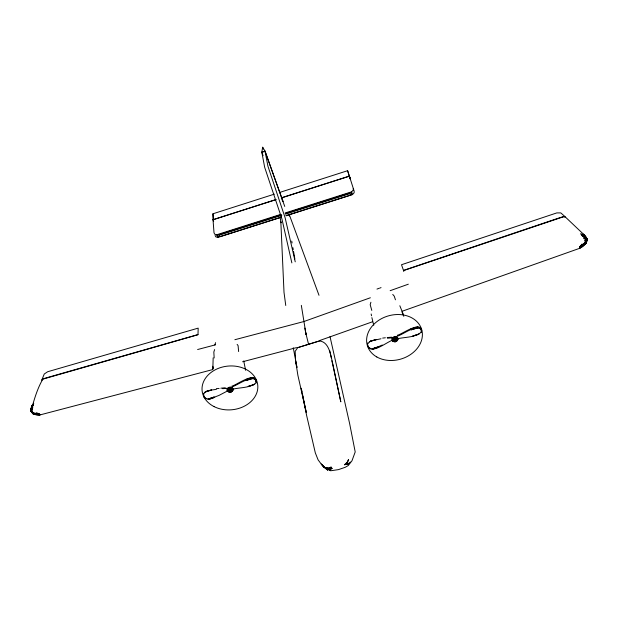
<?xml version="1.0" encoding="UTF-8"?>
<svg xmlns="http://www.w3.org/2000/svg" width="618" height="618" viewBox="0 0 618 618"><rect width="100%" height="100%" fill="white"/><g stroke="black" fill="none" stroke-linecap="round" stroke-linejoin="round"><path stroke-width="0.93" d="M212.893 367.27L212.831 369.131L213.164 357.853M380.997 338.764L370.522 341.043L367.416 343.917C369.433 356.795 386.938 341.623 392.615 340.232M367.602 345.732L368.629 347.331L367.725 346.211L367.416 343.917M229.363 391.001L230.236 390.089L231.07 390.885L229.687 391.31L229.363 391.001L231.078 390.476M230.213 391.395L230.236 390.089M231.935 386.119C236.509 385.207 256.393 370.004 256.223 382.774C250.081 388.081 240.518 387.339 232.955 389.124M212.831 369.131L212.901 366.265M353.295 188.413L353.249 190.043L351.627 191.819L285.153 212.978M397.513 338.734C405.253 336.988 414.856 337.621 421.198 332.268C422.434 319.058 401.754 334.554 397.382 335.226M216.424 389.224C212.461 390.421 203.484 389.564 203.461 395.597C204.187 399.197 208.668 399.823 211.557 398.533L211.595 398.007L213.99 397.088M227.447 390.985L219.066 395.373L209.471 399.066L209.51 398.54L213.913 397.073M203.446 394.176L204.187 397.243L205.771 398.069L205.732 398.595L206.829 398.455M203.608 393.797L203.646 393.28L203.399 394.701M203.77 395.922L204.234 396.717M228.297 391.619L230.228 392.198L231.039 387.107M40.116 414.894C33.588 415.188 28.861 412.87 32.121 405.725C28.505 411.951 33.689 415.752 40.116 414.894L212.445 369.657M31.796 408.228L31.379 411.155M31.889 406.366L31.155 411.549L33.349 413.99L37.381 414.215L33.349 413.99M31.024 409.278L32.808 407.339L30.962 409.618L32.661 408.428L30.923 409.919L33.302 404.836L30.923 409.919L30.923 410.931L32.623 411.951L30.993 411.325L31.394 407.903L30.923 410.931L32.576 411.163L30.9 410.46L31.224 408.475L33.704 403.253L30.923 409.919L32.584 409.417L30.9 410.46L31.224 408.475M32.059 407.239L32.491 404.612L32.082 407.115C34.739 397.637 37.852 387.602 42.851 379.151L197.999 334.724L198.177 328.127L47.717 371.719L44.272 373.99L41.715 380.209L42.858 379.004L45.863 377.969L197.984 334.577M31.796 408.807L31.472 410.731L31.765 408.985M32.074 407.131L32.491 404.612M31.889 408.259L31.564 410.213M31.742 409.155L31.518 410.483L31.634 409.804M263.113 155.713L261.816 152.113L262.65 147.231L265.014 151.078L283.013 201.468L282.032 199.823M326.613 469.147L330.089 469.765L332.075 468.436L331.009 467.061L330.089 469.765L326.613 469.147L321.229 464.025L327.949 470.283L323.168 466.675L318.085 459.831L315.319 452.886L306.621 415.45L301.113 388.197M397.389 339.869L391.835 339.993L393.056 340.626L397.328 339.313L397.961 338.116L395.489 340.889L392.221 340.696L395.489 340.889L398.046 338.911L395.489 340.889L393.504 338.988L393.226 337.034L396.354 341.375L395.721 341.654L394.663 338.278L395.126 336.455L395.041 341.777L393.72 341.561L394.369 341.715L396.934 336.872L395.041 341.777L395.721 341.654L395.489 340.889L393.156 339.506L392.484 337.644L393.504 338.988L396.88 340.951L394.5 340.657L395.08 339.576L396.053 339.761L395.953 340.564L394.369 341.715L392.87 341.236L393.782 341.491L397.235 340.433L397.065 338.826L396.022 338.216L394.029 338.564L393.002 340.07L393.782 341.491L395.721 341.654L397.312 340.464L391.75 339.197L396.354 341.375L397.822 339.722M370.9 302.233L370.19 304.759L371.804 310.414M228.93 391.928L232.638 387.934L229.548 392.144L230.846 388.792L230.066 387.038L229.479 388.853L230.908 392.075L233.125 390.136L228.93 391.928L227.586 391.101L229.548 392.144L232.005 391.433M579.676 246.837L582.11 244.01L582.743 245.91L579.916 247.586L585.547 241.792C587.432 243.368 578.765 250.475 579.676 246.837L585.794 242.395L587.061 239.351L584.852 235.929L587.1 239.629L585.764 243.229L582.357 245.879L585.91 243.253C588.691 239.884 586.243 236.377 582.334 236.068L586.42 238.069L584.049 238.811L586.683 238.54L583.956 234.84C590.352 240.054 584.999 245.014 579.869 248.235L402.295 311.209M214.631 349.579L213.828 352.013L214.16 357.976M585.764 243.229L587 239.591L583.956 234.84L586.83 239.375L585.261 242.727L587 239.591L585.547 243.052L585.91 243.253M256.076 381.932L256.339 381.151L256.223 382.774M214.817 344.96L215.62 342.642M579.916 247.586L585.934 242.835L587.1 239.629L584.35 235.311M350.391 462.055L347.424 464.605L346.134 464.242L348.537 459.506L347.455 462.851L346.134 464.242L344.504 464.728L346.706 462.704L347.455 462.851L347.949 464.157L344.504 464.728M421.198 332.268L421.7 330.645L421.345 329.085L421.569 331.449L421.298 330.63M585.794 242.395L587.1 239.629L583.284 234.013L565.4 217.049L563.655 216.748L403.554 270.568L403.793 271.248L401.507 264.728L556.772 212.916L560.804 212.901L565.331 216.895L563.577 216.594L560.279 217.528L403.5 270.414M394.917 340.881L395.628 339.537M397.235 340.433L398.046 338.911M39.251 413.766L36.192 412.708L36.786 414.539L39.49 414.485L39.251 413.766L32.824 413.295L30.993 411.325L31.611 407.192L31.155 411.549L33.565 413.859L31.279 411.449L32.121 405.725L31.155 411.549L32.97 413.72L39.776 414.856M230.846 388.792L231.959 389.363L232.399 390.36L227.996 390.576L228.876 389.131L230.846 388.792L231.928 387.416L230.282 391.418L228.436 391.573L227.123 390.437L228.436 391.573L233.102 388.606L230.282 391.418L228.112 391.109L226.953 389.672L231.511 391.804L232.692 390.854L230.282 391.418L227.092 388.9L228.112 391.109L233.264 389.363L232.298 390.9L228.088 390.035L227.524 388.189L230.282 391.418L231.997 391.395L228.39 389.541L228.212 387.602L230.282 391.418L230.066 387.038M585.022 241.005L586.582 239.035L583.284 234.013M286.095 215.767L352.492 194.585L354.114 192.808L354.153 191.171L349.417 176.192L281.306 197.961M229.687 391.31L230.761 390.174M585.076 241.09L586.83 239.375M331.897 360.757L340.812 401.831L332.947 364.597C330.908 356.841 329.711 341.885 319.436 340.951L297.698 347.648L295.18 351.302L295.613 360.943L297.884 375.311L306.234 412.299L302.372 393.627M579.985 248.05L585.972 243.121L582.697 245.539M393.326 341.113L397.065 338.826L397.583 337.413L393.782 341.491L392.221 340.696M582.488 244.906L585.934 242.835M394.5 340.657L396.053 339.761M231.997 386.814C236.478 386.003 254.268 372.469 256.485 381.994L256.354 380.387M396.81 336.316C402.666 335.056 416.347 323.446 421.623 329.904L420.588 327.834L420.858 328.652L419.877 327.37L420.155 328.189L418.934 327.115L419.213 327.934L417.753 327.053L410.831 329.054L416.331 327.192L416.602 328.011L411.094 329.873L418.023 327.872L417.753 327.053L416.602 328.011L414.184 327.779L414.454 328.598M377.675 346.953L373.156 348.459L373.28 348.938L377.76 346.968M209.471 399.066L211.595 398.007L208.034 399.135L214.755 397.304L211.557 398.533M331.009 467.061L328.853 468.398L326.103 467.849L329.348 467.88L330.53 468.892L332.075 468.436M378.579 346.652L382.303 344.998M376.972 289.085L378.996 288.328M370.367 297.76L303.786 321.569L234.871 339.715M390.151 290.692L408.328 284.195M319.483 340.588L372.561 321.762M379.684 288.096L381.051 287.625M254.763 384.211L248.166 386.412L253.573 384.867M373.28 348.938L378.71 347.131L371.835 349.008L375.288 347.919L375.412 348.397M419.552 333.774L412.762 336.03L418.293 334.454M204.975 392.183L211.595 389.997L206.142 391.457M369.301 341.793L376.099 339.552L370.522 341.043M261.816 152.113L265.014 151.078M284.743 206.443L265.045 151.286L261.847 152.322L264.674 167.323L281.901 218.849L291.851 262.897M213.658 221.445L212.947 219.691L212.94 213.789L274.322 194.152M279.815 192.391L347.617 170.699L350.19 178.849L347.617 170.699M212.947 219.691L276.107 199.506M281.599 197.752L349.34 176.107M275.844 199.707L213.032 219.769L214.013 232.777L214.678 234.168L216.648 234.786L280.587 214.431M281.638 214.67L217.745 235.01L218.641 237.219M285.292 213.511L350.947 192.615L351.665 194.909M281.808 215.334L219.259 235.234L219.853 236.694L281.429 217.103M285.477 214.168L349.966 193.643L350.445 195.157L286.01 215.651M215.095 235.435L215.759 236.833L217.729 237.451L281.569 217.142M297.698 347.648L319.436 340.951M197.613 349.525L215.589 344.79M242.58 361.762L296.586 347.594M382.666 338.085L385.377 337.768M216.454 388.707L219.104 388.405M220.873 388.197L225.292 387.764M370.599 348.838L368.745 347.81M222.689 388.691L227.115 388.305M387.177 337.559L391.603 337.189M387.378 338.216L391.804 337.845M36.786 414.539L33.148 413.952L36.539 414.245M394.377 340.271L396.169 340.147M586.258 237.814L583.562 237.961L586.42 238.069L580.704 233.782L585.617 236.903L586.683 238.54L584.883 240.371L586.899 238.973L585.617 236.903M346.134 464.242L347.949 464.157M32.97 413.72L36.346 413.635L39.49 414.485M229.371 390.599L231.07 390.885M36.346 413.635L32.708 412.685L32.824 413.295M369.448 347.965L370.476 348.359M394.601 339.854L395.953 340.564M323.168 466.675L325.671 468.042M329.008 469.858L330.669 470.769L338.463 469.618L345.184 467.316L348.282 465.524L351.951 460.827L355.203 451.951L349.634 423.593L330.012 336.601M323.971 467.115L326.381 468.444M33.944 413.11L31.279 411.449L33.565 413.859M391.974 338.386L393.156 339.506M229.703 390.252L230.738 391.233M231.511 391.804L228.876 389.131L229.085 387.208L231.132 391.827L230.228 392.198L230.159 388.737M392.754 294.431L394.261 296.169L395.443 299.807M237.134 344.404L238.092 345.632L238.625 351.549M586.297 238.61L586.582 239.035M585.733 237.745L586.451 238.834M584.118 235.28L584.628 236.068M308.583 344.365L305.663 332.569M399.831 305.74L403.098 313.936M401.986 311.905L403.801 316.331M216.648 234.786L217.729 237.451M289.154 214.291L318.996 295.288M256.323 380.541L255.211 378.517L255.358 379.359L254.431 378.092L254.577 378.934L253.426 377.853L253.573 378.703L252.214 377.807L245.446 379.769L250.784 377.953L250.923 378.803L245.585 380.611L252.36 378.656L252.214 377.807L250.923 378.803L248.675 378.525L248.822 379.375M262.65 147.231L263.291 149.023M289.008 214.291L289.626 216.03M351.627 191.819L352.492 194.585M349.417 176.192L350.259 178.919M373.751 325.277L371.881 317.621M367.687 342.99L367.525 345.331M295.242 261.823L285.137 217.822L267.949 166.265L265.045 151.286M329.672 350.491L331.287 357.953M295.613 360.943L296.964 367.478L293.272 347.779M301.599 389.888L301.986 391.758M243.739 360.943L245.601 370.282M371.163 313.983L371.526 315.798M304.852 328.081L306.057 334.531L301.329 305.362M291.75 241.082L292.075 242.967M292.893 247.679L293.226 249.564M293.55 251.449L294.856 258.988M285.755 305.477L284.01 292.36L280.835 221.769L281.005 222.75L280.07 217.127M212.94 213.789L213.534 218.533M396.084 336.54L395.489 340.889L394.029 338.564L394.137 336.625L395.489 340.889L395.35 338.162L396.084 336.54M586.899 238.973L585.231 241.097L587.061 239.351L585.277 236.47L586.899 238.973M330.53 468.892L329.363 469.695L328.853 468.398L330.53 468.892M585.872 237.25L581.608 235.025L585.872 237.25M256.501 381.236L256.169 379.691L256.501 381.236M376.818 356.972A28.32 22.48 -16.3 0 0 422.032 338.378A28.32 22.48 -16.3 0 0 384.659 317.173A28.32 22.48 -16.3 0 0 376.818 356.972M214.145 406.644A27.965 21.931 -5.6 0 0 257.752 388.598A27.965 21.931 -5.6 0 0 217.884 368.56A27.965 21.931 -5.6 0 0 214.145 406.644"/></g></svg>
